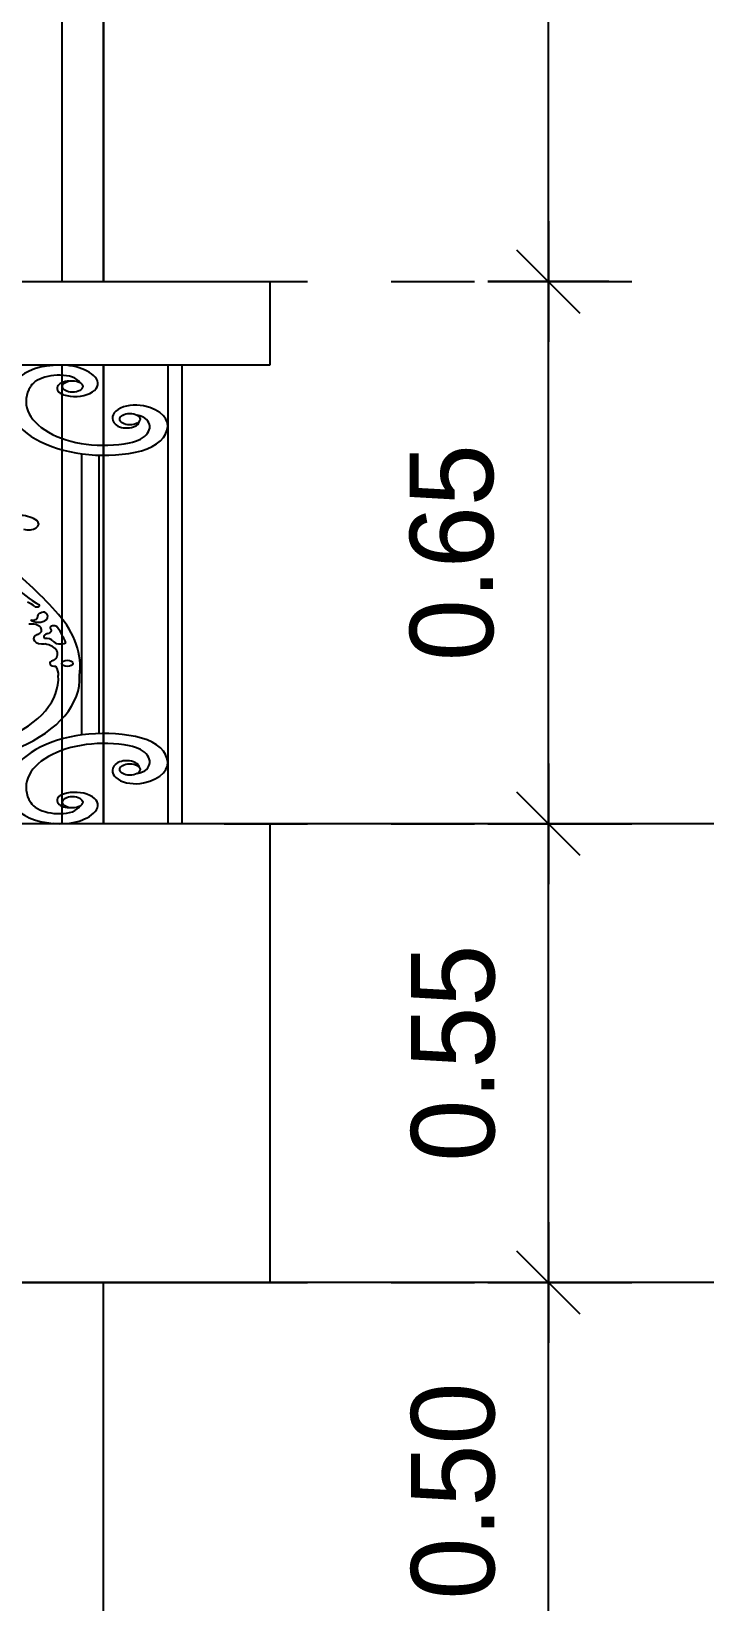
# Model space of a CAD drawing. Extents: x 185 to 567, y -69 to 170.
# Drawn here: x 492.473 to 493.281, y -40.018 to -38.136 of the extents above; entities that cross this region are included whole.
import ezdxf

# ---------------------------------------------------------------- set-up
doc = ezdxf.new("R2010")
doc.units = 0
doc.header["$LTSCALE"] = 0.25
doc.header["$MEASUREMENT"] = 0
doc.header["$PDMODE"] = 35
doc.header["$PDSIZE"] = -1
doc.linetypes.add('DOT2', pattern=[0.125, 0, -0.125])
doc.layers.get('0').update_dxf_attribs({"linetype": 'CONTINUOUS'})
doc.layers.get('Defpoints').update_dxf_attribs({"linetype": 'CONTINUOUS'})
for name, color, linetype in [('A-ELV 5', 51, 'CONTINUOUS'), ('A-ELV 6', 71, 'CONTINUOUS'), ('A-FerFroge', 156, 'CONTINUOUS'), ('A-groves', 8, 'CONTINUOUS'), ('A-IDM', 221, 'CONTINUOUS'), ('A-WIN', 3, 'CONTINUOUS')]:
    doc.layers.add(name, color=color, linetype=linetype)
doc.styles.add('XARAB', font='xarab.shx')
doc.dimstyles.new('DIM50', dxfattribs={"dimtxt": 0.1, "dimasz": 0.06, "dimexe": 0.1, "dimexo": 0, "dimgap": 0.05, "dimtad": 1, "dimzin": 3, "dimdsep": 46, "dimtxsty": 'XARAB', "dimblk": 'DTICK', "dimcen": 0.09, "dimclrd": 256, "dimclre": 5, "dimclrt": 3, "dimadec": 0, "dimazin": 3, "dimtfac": 1, "dimtix": 1, "dimtmove": 2, "dimatfit": 0, "dimldrblk": 'DTICK', "dimfxl": 0.15, "dimtolj": 1, "dimtzin": 3, "dimlwd": -3, "dimlwe": -3, "dimarcsym": 0})

# ---------------------------------------------------------------- blocks, each defined once
blk = doc.blocks.new('A$C50FD488D')
for p, q in [((0.209, -0.6483), (0.209, -0.1009)), ((0.2186, -0.0998), (0.2186, -0.6493)), ((0.2661, -0.2081), (0.2661, -0.5419)), ((0.2779, -0.2064), (0.2779, -0.5436))]:
    blk.add_line(p, q)
at = {"extrusion": (0, 0, -1)}
for centre, major_axis, start_param, end_param in [((0.2921, -0.1258), (-0.0261, 0), 0.359204, 1.773868), ((0.2934, -0.1324), (-0.0326, 0), 1.693369, 2.794993), ((0.2823, -0.1222), (0.0157, 0), 1.044957, 3.500797), ((0.2921, -0.1258), (0.014, 0), 3.500797, 4.101526), ((0.2934, -0.1324), (0.0205, 0), 4.240292, 5.936586), ((0.2858, -0.128), (-0.00887, 0), 1.609909, 4.186549), ((0.2625, -0.1436), (-0.0534, 0), 2.793121, 3.920657), ((0.2625, -0.1436), (-0.0655, 0), 2.793121, 3.920657), ((0.2448, -0.173), (0.0261, 0), 2.925853, 4.340517), ((0.241, -0.1635), (0.0157, 0), 4.340517, 6.796357), ((0.2448, -0.173), (0.014, 0), 3.739788, 4.340517), ((0.2447, -0.165), (0.00696, 0), 3.141593, 9.424778), ((0.2516, -0.1742), (0.0205, 0), 1.904728, 3.601022), ((0.247, -0.1668), (0.00887, 0), 0.513172, 3.089812), ((0.2516, -0.1742), (0.0326, 0), 1.904728, 3.006352), ((0.2625, -0.1436), (-0.0534, 0), 3.920657, 5.048192), ((0.2625, -0.1436), (-0.0655, 0), 3.920657, 5.048192), ((0.3143, -0.2907), (-0.0071, 0), 4.239124, 6.908824), ((0.3209, -0.2953), (0.0152, 0), 3.767232, 5.474069), ((0.6936, -0.5929), (-0.4456, 0), 0.456975, 0.619356), ((0.2462, -0.3282), (0.0854, 0), 0.444529, 0.783696), ((0.3271, -0.4011), (0.0209, 0), 3.756501, 4.081862), ((0.3086, -0.4016), (-0.00766, 0), -0.544841, 0.757911), ((0.3031, -0.4013), (-0.00496, 0), 1.545099, 3.312198), ((0.3085, -0.3882), (-0.00191, 0), 3.7565, 6.59316), ((0.4242, -0.4623), (0.1454, 0), 3.070847, 3.598568), ((0.3074, -0.4023), (-0.00629, 0), 3.685922, 5.738345), ((0.3112, -0.4027), (0.00326, 0), 1.079241, 3.312198), ((0.4249, -0.4637), (-0.1398, 0), 0.223137, 0.363351), ((0.2968, -0.4152), (-0.00258, 0), 0.190764, 3.677531), ((0.3022, -0.4183), (-0.00375, 0), -1.206139, 0.535939), ((0.3122, -0.4176), (0.00705, 0), 2.192956, 4.9735), ((0.3022, -0.4326), (-0.00495, 0), 0.367059, 1.782679), ((0.2993, -0.4259), (-0.00441, 0), 1.935454, 3.61259), ((0.3044, -0.4283), (-0.00631, 0), 2.192956, 4.91313), ((0.2922, -0.4288), (-0.00571, 0), 3.508652, 5.408534), ((0.3069, -0.4463), (0.0127, 0), 2.444401, 4.409658), ((0.2876, -0.4578), (0.0038, 0), 3.141593, 9.424778), ((0.3217, -0.4709), (0.028, 0), 3.087824, 3.501086), ((0.2959, -0.4577), (0.00362, 0), -1.200664, 1.691177), ((0.3853, -0.4756), (0.1062, 0), 2.22596, 3.172079), ((0.3854, -0.4756), (0.0917, 0), 2.216856, 3.176603), ((0.2625, -0.6064), (0.0655, 0), 4.376586, 5.504121), ((0.2516, -0.5758), (-0.0326, 0), 0.13524, 1.236864), ((0.2516, -0.5758), (0.0205, 0), 2.682163, 4.378457), ((0.2625, -0.6064), (0.0534, 0), 4.376586, 5.504121), ((0.2625, -0.6064), (0.0534, 0), -0.779064, 0.348471), ((0.2625, -0.6064), (-0.0655, 0), 2.362528, 3.490064), ((0.2448, -0.577), (-0.0261, 0), -1.198924, 0.21574), ((0.241, -0.5865), (-0.0157, 0), 2.628421, 5.084261), ((0.2447, -0.585), (0.00696, 0), 3.141593, 9.424778), ((0.247, -0.5832), (-0.00887, 0), 0.05178, 2.628421), ((0.2448, -0.577), (-0.014, 0), -1.198924, -0.598195), ((0.2823, -0.6278), (-0.0157, 0), -0.359204, 2.096636), ((0.284, -0.6242), (0.00696, 0), 3.141593, 9.424778), ((0.2858, -0.622), (0.00887, 0), -1.044957, 1.531684), ((0.2921, -0.6242), (0.0261, 0), 1.367724, 2.782388), ((0.2921, -0.6242), (-0.014, 0), -0.959933, -0.359204), ((0.2934, -0.6176), (-0.0205, 0), 3.488192, 5.184486), ((0.2934, -0.6176), (0.0326, 0), 0.3466, 1.448224)]:
    blk.add_ellipse(centre, major_axis=major_axis, ratio=0.986193, start_param=start_param, end_param=end_param, dxfattribs=at)
blk.add_ellipse((0.284, -0.1258), major_axis=(-0.00696, 0), ratio=0.986193, dxfattribs=at)
blk = doc.blocks.new('A$C1E3E3395')
for p, q in [((0, 1.1, 0), (0, 1.2, 0)), ((3.72, 1.2, 0), (0, 1.2, 0)), ((0, 1.1, 0), (0, 1.2, 0)), ((3.72, 1.1, 0), (0, 1.1, 0)), ((0, 0.55, 0), (3.72, 0.55, 0)), ((0, 0, 0), (0, 0.55, 0)), ((3.72, 0, 0), (0, 0, 0))]:
    blk.add_line(p, q)
at = {"elevation": 0}
for points in [[(0.2, 1.2), (0.2, 2.9999), (1.6, 2.9999), (1.6, 1.2)], [(0.2, 0.55), (0.2, 1.1)]]:
    blk.add_lwpolyline(points, dxfattribs=at)
at = {"layer": 'A-WIN'}
for p, q in [((0.2, 2.5, 0), (0.2, 1.2, 0)), ((0.2, 1.2, 0), (0.2, 2.5, 0)), ((0.25, 2.45, 0), (0.25, 1.2, 0)), ((0.2, 1.1, 0), (0.2, 0.55, 0)), ((0.2, 0.55, 0), (0.2, 1.1, 0)), ((0.2, 0.55, 0), (0.2, 1.1, 0)), ((0.2, 1.1, 0), (0.2, 0.55, 0)), ((0.25, 1.1, 0), (0.25, 0.55, 0)), ((0.25, 1.1, 0), (0.25, 0.55, 0))]:
    blk.add_line(p, q, dxfattribs=at)
at = {"layer": 'A-FerFroge', "xscale": 1.75}
blk.add_blockref('A$C50FD488D', (-0.26, 1.2, 0), dxfattribs=at)
blk = doc.blocks.new('DTICK')
for p, q in [((0, 1.207), (0, -1.207)), ((-1.207, 0), (1.207, 0))]:
    blk.add_line(p, q)
at = {"color": 3}
blk.add_line((-0.629, -0.629), (0.629, 0.629), dxfattribs=at)
blk = doc.blocks.new('*D1620')
at = {"layer": 'A-IDM', "color": 5, "linetype": 'DOT2', "lineweight": -3, "transparency": 16777216}
for p, q in [((492.7047, -39.6356), (493.1934, -39.6356)), ((492.5197, -40.1356), (493.1934, -40.1356))]:
    blk.add_line(p, q, dxfattribs=at)
at = {"layer": 'A-IDM', "lineweight": -3, "transparency": 16777216}
blk.add_line((493.0934, -40.0756), (493.0934, -39.6956), dxfattribs=at)
at = {"layer": 'Defpoints', "color": 0, "transparency": 16777216}
for p in [(492.7047, -39.6356, 0), (493.0934, -39.6356), (492.5197, -40.1356, 0)]:
    blk.add_point(p, dxfattribs=at)
at = {"layer": 'A-IDM', "lineweight": -3, "transparency": 16777216, "xscale": 0.06, "yscale": 0.06, "zscale": 0.06}
for p, rotation in [((493.0934, -39.6356), 90), ((493.0934, -40.1356), 270)]:
    blk.add_blockref('DTICK', p, dxfattribs=dict(at, rotation=rotation))
at = {"layer": 'A-IDM', "color": 3, "transparency": 16777216, "insert": (492.9794, -39.8856), "char_height": 0.1, "attachment_point": 5, "rotation": 90, "style": 'XARAB'}
blk.add_mtext('\\A1;0.50', dxfattribs=at)
blk = doc.blocks.new('*D1621')
at = {"layer": 'A-IDM', "color": 5, "linetype": 'DOT2', "lineweight": -3, "transparency": 16777216}
for p, q in [((492.7047, -39.0856), (493.1934, -39.0856)), ((492.7047, -39.6356), (493.1934, -39.6356))]:
    blk.add_line(p, q, dxfattribs=at)
at = {"layer": 'A-IDM', "lineweight": -3, "transparency": 16777216}
blk.add_line((493.0934, -39.5756), (493.0934, -39.1456), dxfattribs=at)
at = {"layer": 'Defpoints', "color": 0, "transparency": 16777216}
for p in [(492.7047, -39.0856, 0), (493.0934, -39.0856), (492.7047, -39.6356, 0)]:
    blk.add_point(p, dxfattribs=at)
at = {"layer": 'A-IDM', "lineweight": -3, "transparency": 16777216, "xscale": 0.06, "yscale": 0.06, "zscale": 0.06}
for p, rotation in [((493.0934, -39.0856), 90), ((493.0934, -39.6356), 270)]:
    blk.add_blockref('DTICK', p, dxfattribs=dict(at, rotation=rotation))
at = {"layer": 'A-IDM', "color": 3, "transparency": 16777216, "insert": (492.9794, -39.3606), "char_height": 0.1, "attachment_point": 5, "rotation": 90, "style": 'XARAB'}
blk.add_mtext('\\A1;0.55', dxfattribs=at)
blk = doc.blocks.new('*D1622')
at = {"layer": 'A-IDM', "color": 5, "linetype": 'DOT2', "lineweight": -3, "transparency": 16777216}
for p, q in [((492.7047, -38.4356), (493.1934, -38.4356)), ((492.7047, -39.0856), (493.1934, -39.0856))]:
    blk.add_line(p, q, dxfattribs=at)
at = {"layer": 'A-IDM', "lineweight": -3, "transparency": 16777216}
blk.add_line((493.0934, -39.0256), (493.0934, -38.4956), dxfattribs=at)
at = {"layer": 'Defpoints', "color": 0, "transparency": 16777216}
for p in [(492.7047, -38.4356, 0), (493.0934, -38.4356), (492.7047, -39.0856, 0)]:
    blk.add_point(p, dxfattribs=at)
at = {"layer": 'A-IDM', "lineweight": -3, "transparency": 16777216, "xscale": 0.06, "yscale": 0.06, "zscale": 0.06}
for p, rotation in [((493.0934, -38.4356), 90), ((493.0934, -39.0856), 270)]:
    blk.add_blockref('DTICK', p, dxfattribs=dict(at, rotation=rotation))
at = {"layer": 'A-IDM', "color": 3, "transparency": 16777216, "insert": (492.9779, -38.7606), "char_height": 0.1, "attachment_point": 5, "rotation": 90, "style": 'XARAB'}
blk.add_mtext('\\A1;0.65', dxfattribs=at)
blk = doc.blocks.new('*D1623')
at = {"layer": 'A-IDM', "color": 5, "linetype": 'DOT2', "lineweight": -3, "transparency": 16777216}
for p, q in [((492.5197, -37.1356), (493.1934, -37.1356)), ((492.7047, -38.4356), (493.1934, -38.4356))]:
    blk.add_line(p, q, dxfattribs=at)
at = {"layer": 'A-IDM', "lineweight": -3, "transparency": 16777216}
blk.add_line((493.0934, -38.3756), (493.0934, -37.1956), dxfattribs=at)
at = {"layer": 'Defpoints', "color": 0, "transparency": 16777216}
for p in [(492.5197, -37.1356, 0), (493.0934, -37.1356), (492.7047, -38.4356, 0)]:
    blk.add_point(p, dxfattribs=at)
at = {"layer": 'A-IDM', "lineweight": -3, "transparency": 16777216, "xscale": 0.06, "yscale": 0.06, "zscale": 0.06}
for p, rotation in [((493.0934, -37.1356), 90), ((493.0934, -38.4356), 270)]:
    blk.add_blockref('DTICK', p, dxfattribs=dict(at, rotation=rotation))
at = {"layer": 'A-IDM', "color": 3, "transparency": 16777216, "insert": (492.978, -37.7856), "char_height": 0.1, "attachment_point": 5, "rotation": 90, "style": 'XARAB'}
blk.add_mtext('\\A1;1.30', dxfattribs=at)

msp = doc.modelspace()

# ---------------------------------------------------------------- linework, layer by layer
at = {"layer": 'A-ELV 6', "elevation": 0}
msp.add_lwpolyline([(492.5598, -41.4356), (492.5598, -39.6357), (491.1598, -39.6357), (491.1598, -41.4356)], dxfattribs=at)
at = {"layer": 'A-groves'}
for p, q in [((508.9198, -39.0857, 0), (481.5198, -39.0857, 0)), ((508.9198, -39.6357, 0), (481.5198, -39.6357, 0))]:
    msp.add_line(p, q, dxfattribs=at)

# ---------------------------------------------------------------- block references
at = {"layer": 'A-ELV 5', "xscale": -1}
msp.add_blockref('A$C1E3E3395', (492.7598, -39.6356, 0), dxfattribs=at)

# ---------------------------------------------------------------- dimensions: what is measured, and where the dimension line sits
at = {"layer": 'A-IDM'}
for base, p1, p2, picture, middle in [((493.0934, -37.1356, 0), (492.7047, -38.4356, 0), (492.5197, -37.1356, 0), '*D1623', (492.978, -37.7856, 0)), ((493.0934, -38.4356, 0), (492.7047, -39.0856, 0), (492.7047, -38.4356, 0), '*D1622', (492.9779, -38.7606, 0)), ((493.0934, -39.0856, 0), (492.7047, -39.6356, 0), (492.7047, -39.0856, 0), '*D1621', (492.9794, -39.3606, 0)), ((493.0934, -39.6356, 0), (492.5197, -40.1356, 0), (492.7047, -39.6356, 0), '*D1620', (492.9794, -39.8856, 0))]:
    dim = msp.add_linear_dim(base=base, p1=p1, p2=p2, angle=90, dimstyle='DIM50', override={"dimfxl": 0.15}, dxfattribs=at)
    dim.commit()
    dim.dimension.update_dxf_attribs({"geometry": picture, "text_midpoint": middle})

doc.saveas('drawing.dxf')
